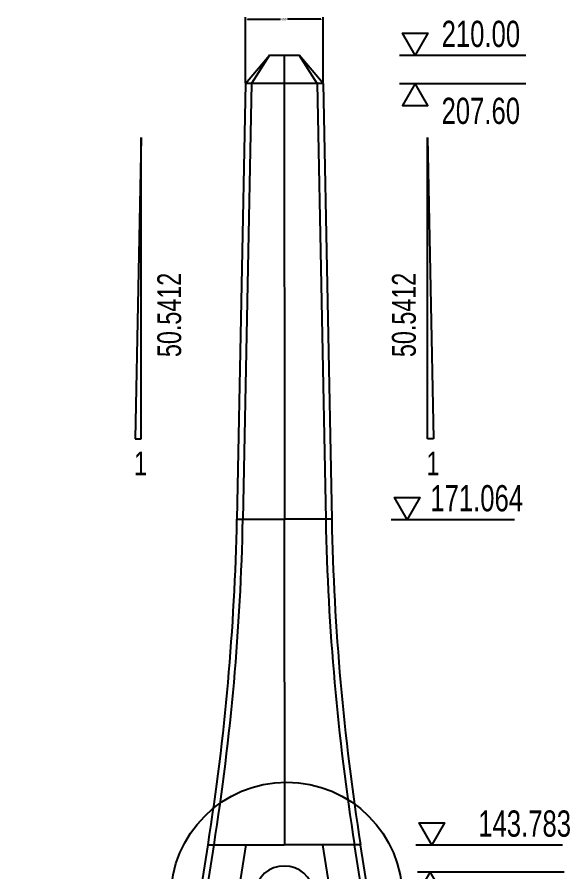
# Model space of a CAD drawing. Header units: millimetres. Extents: x 32645 to 210887, y 65210 to 90102.
# Drawn here: x 49916 to 54549, y 80610 to 87778 of the extents above; entities that cross this region are included whole.
import ezdxf

# ---------------------------------------------------------------- set-up
doc = ezdxf.new("R2010")
doc.units = ezdxf.units.MM
for name, color, linetype in [('1', 7, 'Continuous'), ('CX', 3, 'Continuous'), ('CYAN', 4, 'Continuous'), ('TEXT', 7, 'Continuous')]:
    doc.layers.add(name, color=color, linetype=linetype)
doc.styles.get("Standard").update_dxf_attribs({"font": 'arial.ttf'})
doc.dimstyles.get("Standard").update_dxf_attribs({"dimtxt": 0.18, "dimasz": 0.18, "dimexe": 0.18, "dimexo": 0.0625, "dimgap": 0.09, "dimtad": 0, "dimtih": 1, "dimtoh": 1, "dimdec": 4, "dimzin": 0, "dimdsep": 46, "dimtxsty": 'Standard', "dimcen": 0.09, "dimadec": 0, "dimazin": 0, "dimtfac": 1, "dimtdec": 4, "dimtofl": 0, "dimtmove": 0, "dimatfit": 3, "dimfxl": 1, "dimtolj": 1, "dimtzin": 0, "dimarcsym": 0})

# ---------------------------------------------------------------- blocks, each defined once
blk = doc.blocks.new('*D1056')
at = {"layer": 'CYAN', "color": 0, "lineweight": -2, "transparency": 16777216}
for p, q in [((51830.34253607156, 87226.7414065687), (51830.34253607156, 87778.40303540265)), ((51848.34253607156, 87760.40303540265), (52123.77870021671, 87760.40303540265)), ((52462.34253606918, 87760.40303540265), (52181.58497579651, 87760.40303540265)), ((52480.34253606918, 87226.7414065687), (52480.34253606918, 87778.40303540265))]:
    blk.add_line(p, q, dxfattribs=at)
at = {"layer": 'CYAN', "color": 0, "transparency": 16777216}
for points in [[(51848.34253607156, 87763.40303540265), (51848.34253607156, 87757.40303540265), (51830.34253607156, 87760.40303540265)], [(52462.34253606918, 87763.40303540265), (52462.34253606918, 87757.40303540265), (52480.34253606918, 87760.40303540265)]]:
    blk.add_solid(points, dxfattribs=at)
at = {"layer": 'DEFPOINTS', "color": 0, "transparency": 16777216}
for p in [(52480.34253606918, 87760.40303540265), (51830.34253607156, 87220.4914065687), (52480.34253606918, 87220.4914065687)]:
    blk.add_point(p, dxfattribs=at)
at = {"layer": 'CYAN', "color": 0, "transparency": 16777216, "insert": (52152.68183800661, 87760.40303540265), "char_height": 18, "attachment_point": 5}
blk.add_mtext('\\A1;650', dxfattribs=at)
blk = doc.blocks.new('*D1101')
at = {"layer": 'CYAN', "color": 0, "lineweight": -2, "transparency": 16777216}
for p, q in [((51516.45173906592, 80838.87871744556), (51516.45173906592, 80838.99621744556)), ((51516.63173906592, 80838.81621744556), (52154.67766559029, 80838.81621744556)), ((52794.05333290595, 80838.81621744556), (52156.00740638157, 80838.81621744556)), ((52794.23333290595, 80838.87871744556), (52794.23333290595, 80838.99621744556))]:
    blk.add_line(p, q, dxfattribs=at)
at = {"layer": 'CYAN', "color": 0, "transparency": 16777216}
for points in [[(51516.63173906592, 80838.84621744556), (51516.63173906592, 80838.78621744557), (51516.45173906592, 80838.81621744556)], [(52794.05333290595, 80838.84621744556), (52794.05333290595, 80838.78621744557), (52794.23333290595, 80838.81621744556)]]:
    blk.add_solid(points, dxfattribs=at)
at = {"layer": 'DEFPOINTS', "color": 0, "transparency": 16777216}
for p in [(51516.45173906592, 80838.81621744556), (52794.23333290595, 80838.81621744556), (52794.23333290595, 80838.81621744556)]:
    blk.add_point(p, dxfattribs=at)
at = {"layer": 'CYAN', "color": 0, "transparency": 16777216, "insert": (52155.34253598593, 80838.81621744556), "char_height": 0.18, "attachment_point": 5}
blk.add_mtext('\\A1;1277.7816', dxfattribs=at)
blk = doc.blocks.new('*D1102')
at = {"layer": 'CYAN', "color": 0, "lineweight": -2, "transparency": 16777216}
for p, q in [((51758.06285833139, 83567.4525668412), (51758.06285833139, 83567.57006684119)), ((51758.24285833139, 83567.3900668412), (52154.74982199759, 83567.3900668412)), ((52552.4626383241, 83567.3900668412), (52155.9556746579, 83567.3900668412)), ((52552.64263832411, 83567.45256684118), (52552.64263832411, 83567.57006684119))]:
    blk.add_line(p, q, dxfattribs=at)
at = {"layer": 'CYAN', "color": 0, "transparency": 16777216}
for points in [[(51758.24285833139, 83567.4200668412), (51758.24285833139, 83567.3600668412), (51758.06285833139, 83567.3900668412)], [(52552.4626383241, 83567.4200668412), (52552.4626383241, 83567.3600668412), (52552.64263832411, 83567.3900668412)]]:
    blk.add_solid(points, dxfattribs=at)
at = {"layer": 'DEFPOINTS', "color": 0, "transparency": 16777216}
for p in [(51758.06285833139, 83567.3900668412), (52552.64263832411, 83567.39006684118), (52552.64263832411, 83567.3900668412)]:
    blk.add_point(p, dxfattribs=at)
at = {"layer": 'CYAN', "color": 0, "transparency": 16777216, "insert": (52155.35274832774, 83567.3900668412), "char_height": 0.18, "attachment_point": 5}
blk.add_mtext('\\A1;794.5798', dxfattribs=at)
blk = doc.blocks.new('*D1119')
at = {"layer": 'CYAN', "color": 0, "lineweight": -2, "transparency": 16777216}
for p, q in [((52597.38486255858, 82573.31386998232), (52597.20529732115, 82573.30136696249)), ((32645.24268360485, 81184.06444028764), (32645.42268360485, 81184.06444028764)), ((32645.33268360486, 81183.97444028762), (32645.33268360485, 81184.15444028763))]:
    blk.add_line(p, q, dxfattribs=at)
at = {"layer": 'CYAN', "color": 0, "transparency": 16777216}
blk.add_solid([(52597.20321348451, 82573.33129450207), (52597.20738115778, 82573.27143942293), (52597.02573208371, 82573.28886394268)], dxfattribs=at)
at = {"layer": 'DEFPOINTS', "color": 0, "transparency": 16777216}
for p in [(52597.02573208371, 82573.28886394268), (32645.33268360485, 81184.06444028762)]:
    blk.add_point(p, dxfattribs=at)
at = {"layer": 'CYAN', "color": 0, "transparency": 16777216, "insert": (52598.21401671956, 82573.3138699823), "char_height": 0.18, "attachment_point": 5}
blk.add_mtext('\\A1;R20000.0000', dxfattribs=at)

msp = doc.modelspace()

# ---------------------------------------------------------------- linework, layer by layer
for p, q in [((52155.34253607034, 87460.4914065656), (52155.9556746579, 83567.3900668412)), ((52154.74982199759, 83567.3900668412), (52156.00740638157, 80838.81621744556)), ((50350.34253277307, 71410.49685826873), (51835.6547023281, 80838.81621744556)), ((52475.03036964376, 80838.81621744556), (53960.34253919878, 71410.49685826873))]:
    msp.add_line(p, q)
at = {"color": 2, "linetype": 'Continuous'}
for points in [[(53253.20445804281, 87460.4914065657), (53146.76281501377, 87644.85374033227), (53359.64610107074, 87644.85374033227)], [(53252.75333346789, 87220.49140656572), (53146.31169043884, 87036.12907279917), (53359.1949764958, 87036.12907279917)], [(53184.49902961792, 83566.87392713156), (53078.05738658887, 83751.23626089812), (53290.94067264583, 83751.23626089812)], [(53391.19628515588, 80838.81621744555), (53284.75464212683, 81023.1785512121), (53497.63792818379, 81023.1785512121)], [(53378.21819429103, 80610.49685826871), (53271.77655126198, 80426.13452450218), (53484.65983731895, 80426.13452450218)]]:
    msp.add_lwpolyline(points, close=True, dxfattribs=at)
at = {"layer": '1', "color": 1}
msp.add_line((52030.34253606993, 87460.4914065656), (52280.34253607075, 87460.4914065656), dxfattribs=at)
for centre, radius, start, end in [((31761.97650383567, 83963.02942730734), 20000, 351.0129826642853, 358.8665027856251), ((31811.97650383567, 83963.02942730734), 20000, 351.0129826642853, 358.8665027856251), ((72498.70856813618, 83963.02942730734), 20000, 181.1334972143748, 188.9870173357147), ((72548.70856813618, 83963.02942730734), 20000, 181.1334972143748, 188.9870173357147), ((52155.34253598592, 80408.92168616308), 251.0796177588874, 8.073421383723588, 171.9265786162764)]:
    msp.add_arc(centre, radius, start, end, dxfattribs=at)
at = {"layer": 'CX', "color": 1, "linetype": 'Continuous'}
for p, q in [((51830.34253607156, 87220.49140656812), (52030.34253606987, 87460.4914065656)), ((52030.34253606993, 87460.4914065656), (51880.34253607156, 87220.49140656812)), ((52480.34253606918, 87220.49140656812), (52280.34253607069, 87460.4914065656)), ((52430.34253590029, 87220.49140656812), (52280.34253607069, 87460.4914065656)), ((51830.34253607156, 87220.49140656812), (51758.0526460738, 83566.87392713159)), ((51880.34253607156, 87220.49140656812), (51808.0526460738, 83566.87392713159)), ((51880.34253607156, 87220.49140656812), (51830.34253607156, 87220.49140656812)), ((52430.3425359003, 87220.49140656812), (51880.34253607156, 87220.49140656812)), ((52430.3425359003, 87220.49140656812), (52502.63242589805, 83566.87392713159)), ((52480.34253606918, 87220.49140656812), (52430.3425359003, 87220.49140656812)), ((52480.34253590029, 87220.49140656812), (52552.63242589805, 83566.87392713159)), ((50025.34253277307, 71410.49685826873), (51516.45173906592, 80838.81621744556)), ((50075.34253277307, 71410.49685826873), (51566.45173906592, 80838.81621744556)), ((54235.34253919878, 71410.49685826873), (52744.23333290595, 80838.81621744556)), ((54285.34253919878, 71410.49685826873), (52794.23333290595, 80838.81621744556))]:
    msp.add_line(p, q, dxfattribs=at)
at = {"layer": 'CX', "color": 3}
msp.add_circle((52174.87261623512, 80391.55020935621), 971.1651456072577, dxfattribs=at)
at = {"layer": 'CYAN', "color": 4, "linetype": 'Continuous'}
for p, q in [((53120.63898266018, 87460.49140656572), (54180.5032750282, 87460.49140656572)), ((53120.18785808526, 87220.4914065657), (54180.05215045327, 87220.4914065657)), ((53051.93355423529, 83566.87392713157), (54085.77703754403, 83566.87392713157)), ((53258.63080977325, 80838.81621744556), (54487.62922310675, 80838.81621744556)), ((53272.95610255648, 80610.49685826873), (54501.95451588999, 80610.49685826873))]:
    msp.add_line(p, q, dxfattribs=at)
at = {"layer": 'TEXT', "color": 4}
for p, q in [((50955.64675695439, 86767.88268644374), (50905.64675695433, 84240.82290010729)), ((50955.64675695439, 84240.82290010729), (50955.64675695439, 86767.88268644558)), ((53355.03831518618, 86767.88268644374), (53405.03831518623, 84240.82290010729)), ((53355.03831518618, 84240.82290010729), (53355.03831518618, 86767.88268644558)), ((50905.64675695439, 84240.82290010729), (50955.64675695439, 84240.82290010729)), ((53405.03831518618, 84240.82290010729), (53355.03831518618, 84240.82290010729))]:
    msp.add_line(p, q, dxfattribs=at)

# ---------------------------------------------------------------- texts
at = {"color": 4, "width": 0.7}
for p in [(51290.98355051009, 84927.50773432692), (53257.53935946828, 84927.50773432692)]:
    msp.add_text('50.5412', height=200, rotation=90, dxfattribs=at).set_placement(p)
for p in [(50895.79965411006, 83935.6593522957), (53346.7773099224, 83935.6593522957)]:
    msp.add_text('1', height=200, dxfattribs=at).set_placement(p)
at = {"layer": 'CYAN', "color": 4, "width": 0.7}
for s, p in [('210.00', (53473.70509485398, 87527.69275414286)), ('207.60', (53473.25397027905, 86882.39276169127)), ('171.064', (53378.97885736982, 83634.07527470872)), ('143.783', (53780.83104293254, 80906.0175650227))]:
    msp.add_text(s, height=220, dxfattribs=at).set_placement(p)

# ---------------------------------------------------------------- dimensions: what is measured, and where the dimension line sits
at = {"layer": 'CYAN'}
dim = msp.add_linear_dim(base=(52480.34253606918, 87760.40303540265), p1=(51830.34253607156, 87220.4914065687), p2=(52480.34253606918, 87220.4914065687), text='650', dimstyle='Standard', override={"dimscale": 100}, dxfattribs=at)
dim.commit()
dim.dimension.update_dxf_attribs({"geometry": '*D1056', "text_midpoint": (52152.68183800661, 87760.40303540265), "dimtype": 160})
for base, p1, p2, picture, middle in [((52552.64263832411, 83567.3900668412), (51758.06285833139, 83567.3900668412), (52552.64263832411, 83567.39006684118), '*D1102', (52155.35274832774, 83567.3900668412)), ((52794.23333290595, 80838.81621744556), (51516.45173906592, 80838.81621744556), (52794.23333290595, 80838.81621744556), '*D1101', (52155.34253598593, 80838.81621744556))]:
    dim = msp.add_linear_dim(base=base, p1=p1, p2=p2, dimstyle='Standard', dxfattribs=at)
    dim.commit()
    dim.dimension.update_dxf_attribs({"geometry": picture, "text_midpoint": middle})
dim = msp.add_radius_dim(center=(32645.33268360485, 81184.06444028762), mpoint=(52597.02573208371, 82573.28886394268), dimstyle='Standard', dxfattribs=at)
dim.commit()
dim.dimension.update_dxf_attribs({"geometry": '*D1119', "text_midpoint": (52598.21401671956, 82573.3138699823)})

doc.saveas('drawing.dxf')
